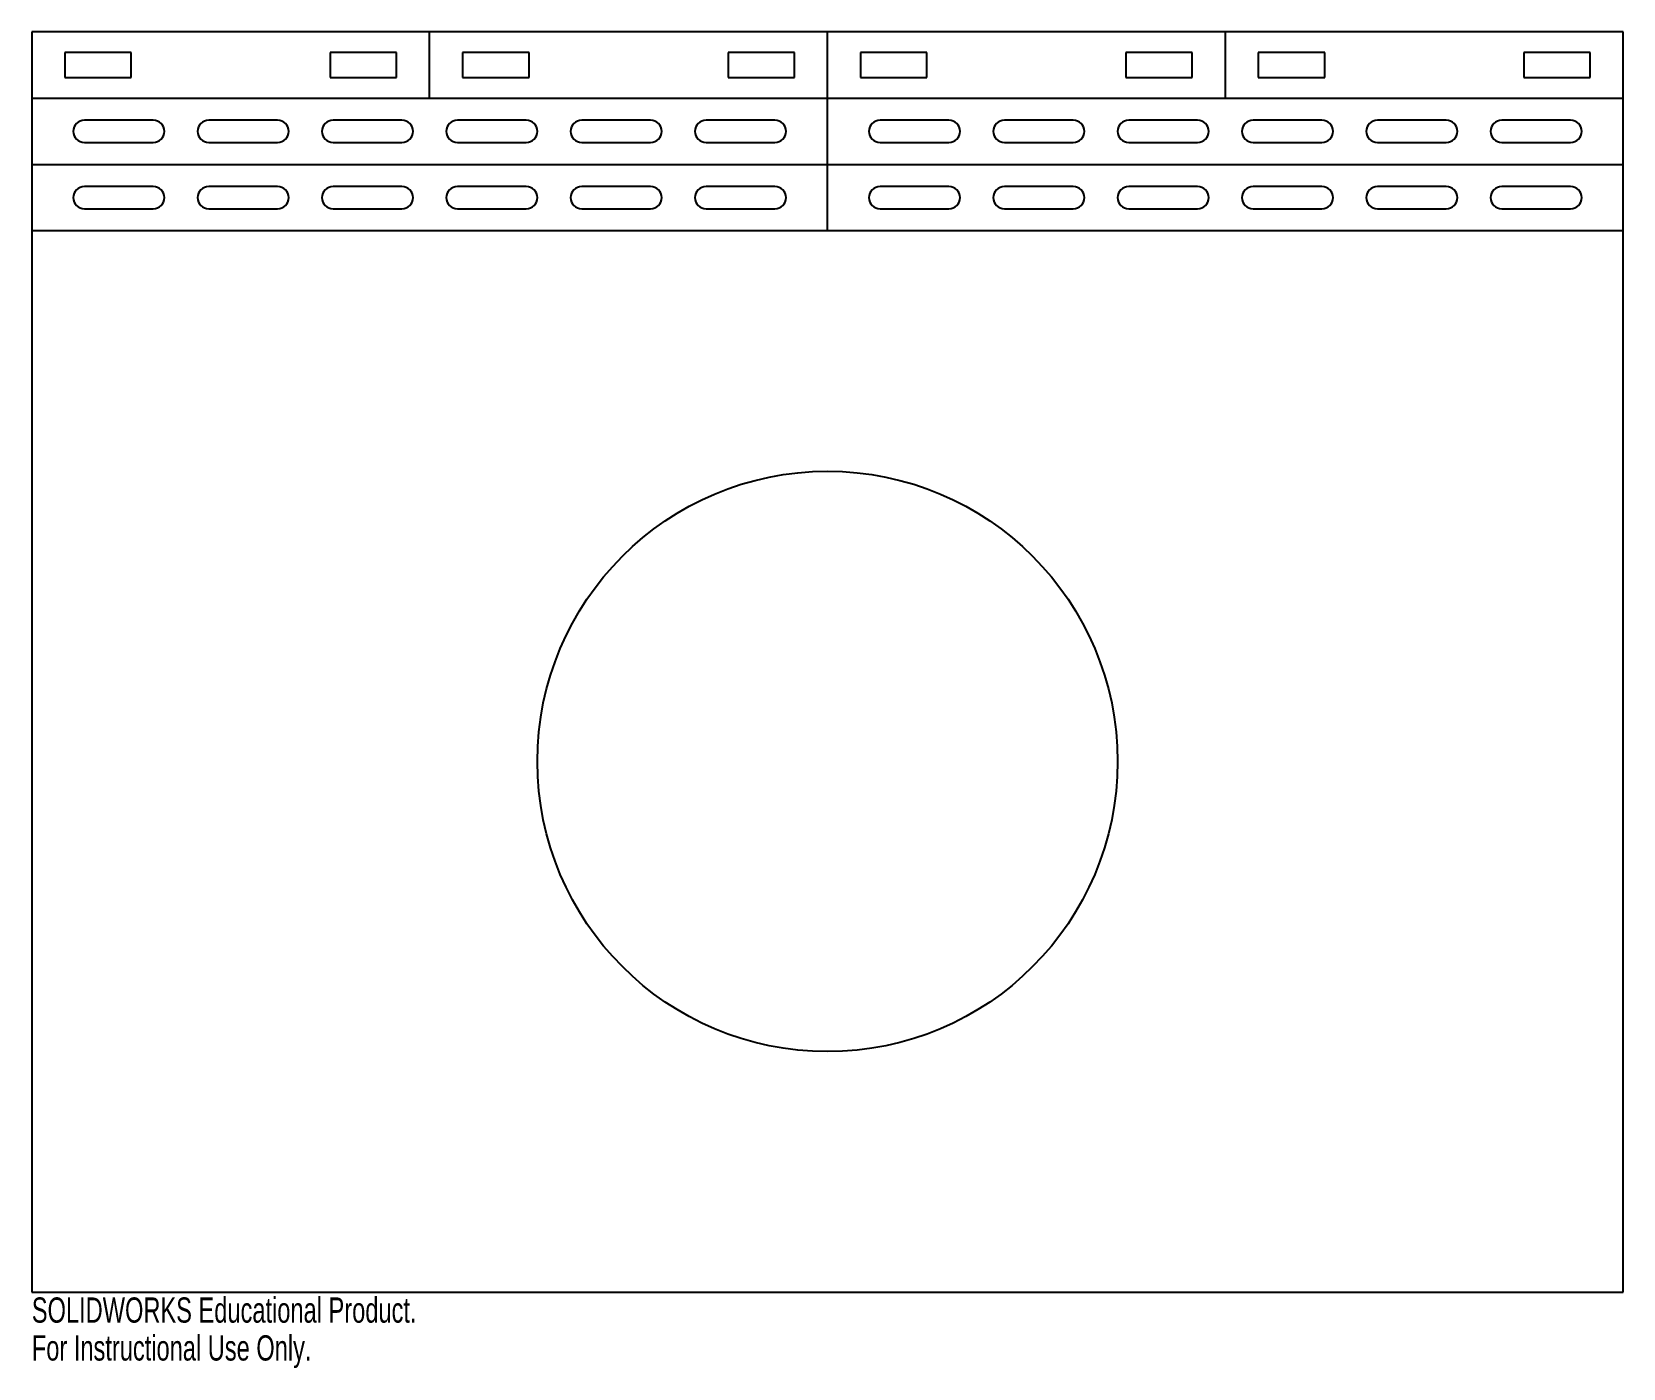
# Model space of a CAD drawing. Extents: x 0 to 12, y -0.6 to 9.5.
import ezdxf

# ---------------------------------------------------------------- set-up
doc = ezdxf.new("R2010")
doc.units = 0
doc.header["$MEASUREMENT"] = 0
doc.layers.get('0').update_dxf_attribs({"linetype": 'CONTINUOUS'})
doc.styles.add('SLDTEXTSTYLE0', font='TXT', dxfattribs={"width": 0.7})

msp = doc.modelspace()

# ---------------------------------------------------------------- linework, layer by layer
at = {"color": 7, "linetype": 'CONTINUOUS'}
for p, q in [((12, 9.5), (0, 9.5)), ((0, 9.5), (0, 0)), ((3, 9), (3, 9.5)), ((6, 8), (6, 9.5)), ((9, 9), (9, 9.5)), ((12, 0), (12, 9.5)), ((0.75, 9.345), (0.248, 9.345)), ((0.248, 9.345), (0.248, 9.155)), ((0.75, 9.155), (0.75, 9.345)), ((2.75, 9.345), (2.25, 9.345)), ((2.25, 9.345), (2.25, 9.155)), ((2.75, 9.155), (2.75, 9.345)), ((3.75, 9.345), (3.248, 9.345)), ((3.248, 9.345), (3.248, 9.155)), ((3.75, 9.155), (3.75, 9.345)), ((5.75, 9.345), (5.25, 9.345)), ((5.25, 9.345), (5.25, 9.155)), ((5.75, 9.155), (5.75, 9.345)), ((6.75, 9.345), (6.248, 9.345)), ((6.248, 9.345), (6.248, 9.155)), ((6.75, 9.155), (6.75, 9.345)), ((8.75, 9.345), (8.25, 9.345)), ((8.25, 9.345), (8.25, 9.155)), ((8.75, 9.155), (8.75, 9.345)), ((9.75, 9.345), (9.248, 9.345)), ((9.248, 9.345), (9.248, 9.155)), ((9.75, 9.155), (9.75, 9.345)), ((11.75, 9.345), (11.25, 9.345)), ((11.25, 9.345), (11.25, 9.155)), ((11.75, 9.155), (11.75, 9.345)), ((0.248, 9.155), (0.75, 9.155)), ((2.25, 9.155), (2.75, 9.155)), ((3.248, 9.155), (3.75, 9.155)), ((5.25, 9.155), (5.75, 9.155)), ((6.248, 9.155), (6.75, 9.155)), ((8.25, 9.155), (8.75, 9.155)), ((9.248, 9.155), (9.75, 9.155)), ((11.25, 9.155), (11.75, 9.155)), ((0, 9), (12, 9)), ((0.9155, 8.8345), (0.397, 8.8345)), ((1.853, 8.8345), (1.3345, 8.8345)), ((2.7905, 8.8345), (2.272, 8.8345)), ((3.728, 8.8345), (3.2095, 8.8345)), ((4.6655, 8.8345), (4.147, 8.8345)), ((5.603, 8.8345), (5.0845, 8.8345)), ((6.9155, 8.8345), (6.397, 8.8345)), ((7.853, 8.8345), (7.3345, 8.8345)), ((8.7905, 8.8345), (8.272, 8.8345)), ((9.728, 8.8345), (9.2095, 8.8345)), ((10.6655, 8.8345), (10.147, 8.8345)), ((11.603, 8.8345), (11.0845, 8.8345)), ((0.397, 8.6655), (0.9155, 8.6655)), ((1.3345, 8.6655), (1.853, 8.6655)), ((2.272, 8.6655), (2.7905, 8.6655)), ((3.2095, 8.6655), (3.728, 8.6655)), ((4.147, 8.6655), (4.6655, 8.6655)), ((5.0845, 8.6655), (5.603, 8.6655)), ((6.397, 8.6655), (6.9155, 8.6655)), ((7.3345, 8.6655), (7.853, 8.6655)), ((8.272, 8.6655), (8.7905, 8.6655)), ((9.2095, 8.6655), (9.728, 8.6655)), ((10.147, 8.6655), (10.6655, 8.6655)), ((11.0845, 8.6655), (11.603, 8.6655)), ((0, 8.5), (12, 8.5)), ((0.9155, 8.3345), (0.397, 8.3345)), ((1.853, 8.3345), (1.3345, 8.3345)), ((2.7905, 8.3345), (2.272, 8.3345)), ((3.728, 8.3345), (3.2095, 8.3345)), ((4.6655, 8.3345), (4.147, 8.3345)), ((5.603, 8.3345), (5.0845, 8.3345)), ((6.9155, 8.3345), (6.397, 8.3345)), ((7.853, 8.3345), (7.3345, 8.3345)), ((8.7905, 8.3345), (8.272, 8.3345)), ((9.728, 8.3345), (9.2095, 8.3345)), ((10.6655, 8.3345), (10.147, 8.3345)), ((11.603, 8.3345), (11.0845, 8.3345)), ((0.397, 8.1655), (0.9155, 8.1655)), ((1.3345, 8.1655), (1.853, 8.1655)), ((2.272, 8.1655), (2.7905, 8.1655)), ((3.2095, 8.1655), (3.728, 8.1655)), ((4.147, 8.1655), (4.6655, 8.1655)), ((5.0845, 8.1655), (5.603, 8.1655)), ((6.397, 8.1655), (6.9155, 8.1655)), ((7.3345, 8.1655), (7.853, 8.1655)), ((8.272, 8.1655), (8.7905, 8.1655)), ((9.2095, 8.1655), (9.728, 8.1655)), ((10.147, 8.1655), (10.6655, 8.1655)), ((11.0845, 8.1655), (11.603, 8.1655)), ((12, 8), (0, 8)), ((0, 0), (12, 0))]:
    msp.add_line(p, q, dxfattribs=at)
msp.add_circle((6, 4), 2.1875, dxfattribs=at)
for centre, start, end in [((0.397, 8.75), 90, 270), ((0.9155, 8.75), 270, 90), ((1.3345, 8.75), 90, 270), ((1.853, 8.75), 270, 90), ((2.272, 8.75), 90, 270), ((2.7905, 8.75), 270, 90), ((3.2095, 8.75), 90, 270), ((3.728, 8.75), 270, 90), ((4.147, 8.75), 90, 270), ((4.6655, 8.75), 270, 90), ((5.0845, 8.75), 90, 270), ((5.603, 8.75), 270, 90), ((6.397, 8.75), 90, 270), ((6.9155, 8.75), 270, 90), ((7.3345, 8.75), 90, 270), ((7.853, 8.75), 270, 90), ((8.272, 8.75), 90, 270), ((8.7905, 8.75), 270, 90), ((9.2095, 8.75), 90, 270), ((9.728, 8.75), 270, 90), ((10.147, 8.75), 90, 270), ((10.6655, 8.75), 270, 90), ((11.0845, 8.75), 90, 270), ((11.603, 8.75), 270, 90), ((0.397, 8.25), 90, 270), ((0.9155, 8.25), 270, 90), ((1.3345, 8.25), 90, 270), ((1.853, 8.25), 270, 90), ((2.272, 8.25), 90, 270), ((2.7905, 8.25), 270, 90), ((3.2095, 8.25), 90, 270), ((3.728, 8.25), 270, 90), ((4.147, 8.25), 90, 270), ((4.6655, 8.25), 270, 90), ((5.0845, 8.25), 90, 270), ((5.603, 8.25), 270, 90), ((6.397, 8.25), 90, 270), ((6.9155, 8.25), 270, 90), ((7.3345, 8.25), 90, 270), ((7.853, 8.25), 270, 90), ((8.272, 8.25), 90, 270), ((8.7905, 8.25), 270, 90), ((9.2095, 8.25), 90, 270), ((9.728, 8.25), 270, 90), ((10.147, 8.25), 90, 270), ((10.6655, 8.25), 270, 90), ((11.0845, 8.25), 90, 270), ((11.603, 8.25), 270, 90)]:
    msp.add_arc(centre, 0.0845, start, end, dxfattribs=at)

# ---------------------------------------------------------------- texts
at = {"color": 7, "linetype": 'CONTINUOUS', "char_height": 0.1903, "attachment_point": 1, "style": 'SLDTEXTSTYLE0'}
for s, insert in [('SOLIDWORKS Educational Product.', (0, -0.0401)), ('For Instructional Use Only.', (0, -0.3256))]:
    msp.add_mtext(s, dxfattribs=dict(at, insert=insert))

doc.saveas('drawing.dxf')
